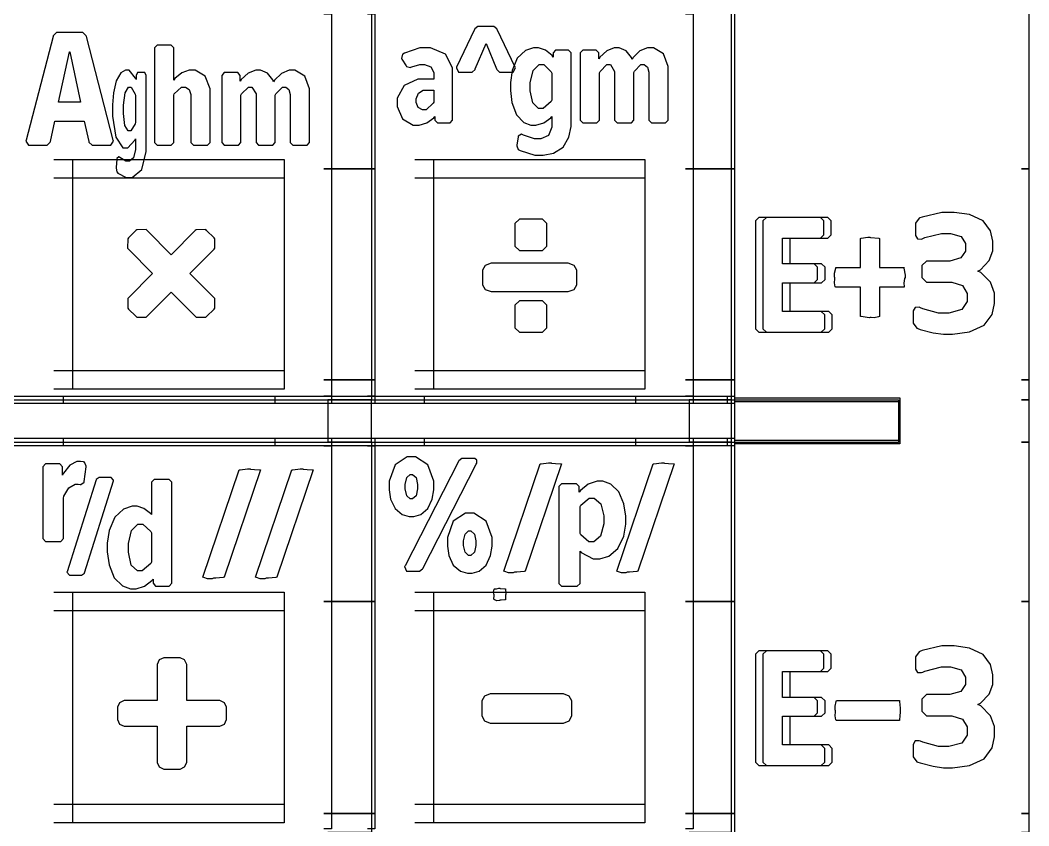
# Model space of a CAD drawing. Extents: x 1.97 to 9.39, y 0.66 to 7.28.
# Drawn here: x 7.222 to 9.097, y 3.944 to 5.441 of the extents above; entities that cross this region are included whole.
import ezdxf

# ---------------------------------------------------------------- set-up
doc = ezdxf.new("R2010")
doc.units = 0
doc.layers.get('0').update_dxf_attribs({"linetype": 'CONTINUOUS'})

msp = doc.modelspace()

# ---------------------------------------------------------------- linework, layer by layer
at = {"color": 254}
for points in [[(7.79372, 5.45975), (7.875, 5.45975), (7.875, 5.16461), (7.79372, 5.16461)], [(8.46599, 5.45975), (8.54372, 5.45975), (8.54372, 5.16461), (8.46599, 5.16461)], [(7.79372, 5.16461), (7.875, 5.16461), (7.875, 4.77225), (7.79372, 4.77225)], [(8.46599, 5.16461), (8.54372, 5.16461), (8.54372, 4.77225), (8.46599, 4.77225)], [(7.79372, 4.77225), (7.875, 4.77225), (7.875, 4.7354), (7.79372, 4.7354)], [(8.46599, 4.77225), (8.54372, 4.77225), (8.54372, 4.7354), (8.46599, 4.7354)], [(7.20415, 4.7354), (7.79372, 4.7354), (7.79372, 4.65625), (7.20415, 4.65625)], [(7.79372, 4.7354), (7.87429, 4.7354), (7.87429, 4.65696), (7.79372, 4.65696)], [(7.87429, 4.7354), (8.46599, 4.7354), (8.46599, 4.65625), (7.87429, 4.65625)], [(8.46599, 4.7354), (8.54372, 4.7354), (8.54372, 4.65696), (8.46599, 4.65696)], [(7.79372, 4.65696), (7.875, 4.65696), (7.875, 4.3604), (7.79372, 4.3604)], [(8.46599, 4.65696), (8.54372, 4.65696), (8.54372, 4.3604), (8.46599, 4.3604)], [(7.79372, 4.3604), (7.875, 4.3604), (7.875, 3.96669), (7.79372, 3.96669)], [(8.46599, 4.3604), (8.54372, 4.3604), (8.54372, 3.96669), (8.46599, 3.96669)], [(7.79372, 3.96669), (7.875, 3.96669), (7.875, 3.93126), (7.79372, 3.93126)], [(8.46599, 3.96669), (8.54372, 3.96669), (8.54372, 3.93126), (8.46599, 3.93126)]]:
    msp.add_lwpolyline(points, dxfattribs=at)
at = {"color": 0}
for points in [[(8.53614, 5.46669), (8.55003, 5.46669), (8.55003, 5.16461), (8.53614, 5.16461)], [(9.08333, 5.45975), (9.09722, 5.45975), (9.09722, 5.16461), (9.08333, 5.16461)], [(7.78678, 5.45281), (7.80067, 5.45281), (7.80067, 5.16461), (7.78678, 5.16461)], [(7.86735, 5.45281), (7.88124, 5.45281), (7.88124, 5.16461), (7.86735, 5.16461)], [(8.45904, 5.45281), (8.47293, 5.45281), (8.47293, 5.16461), (8.45904, 5.16461)], [(7.28472, 5.18197), (7.31944, 5.18197), (7.31944, 4.75489), (7.28472, 4.75489)], [(7.28472, 5.18197), (7.71251, 5.18197), (7.71251, 5.14725), (7.28472, 5.14725)], [(7.67779, 5.18197), (7.71251, 5.18197), (7.71251, 4.75489), (7.67779, 4.75489)], [(7.95557, 5.18197), (7.99029, 5.18197), (7.99029, 4.75489), (7.95557, 4.75489)], [(7.95557, 5.18197), (8.38336, 5.18197), (8.38336, 5.14725), (7.95557, 5.14725)], [(8.34864, 5.18197), (8.38336, 5.18197), (8.38336, 4.75489), (8.34864, 4.75489)], [(7.78678, 5.16461), (7.80067, 5.16461), (7.80067, 4.77225), (7.78678, 4.77225)], [(7.86735, 5.16461), (7.88124, 5.16461), (7.88124, 4.77225), (7.86735, 4.77225)], [(8.45904, 5.16461), (8.47293, 5.16461), (8.47293, 4.77225), (8.45904, 4.77225)], [(8.53614, 5.16461), (8.55003, 5.16461), (8.55003, 4.77225), (8.53614, 4.77225)], [(9.08333, 5.16461), (9.09722, 5.16461), (9.09722, 4.77225), (9.08333, 4.77225)], [(7.28472, 4.78961), (7.71251, 4.78961), (7.71251, 4.75489), (7.28472, 4.75489)], [(7.95557, 4.78961), (8.38336, 4.78961), (8.38336, 4.75489), (7.95557, 4.75489)], [(7.78678, 4.77225), (7.80067, 4.77225), (7.80067, 4.74235), (7.78678, 4.74235)], [(7.86735, 4.77225), (7.88124, 4.77225), (7.88124, 4.74235), (7.86735, 4.74235)], [(8.45904, 4.77225), (8.47293, 4.77225), (8.47293, 4.74235), (8.45904, 4.74235)], [(8.53614, 4.77225), (8.55003, 4.77225), (8.55003, 4.72846), (8.53614, 4.72846)], [(9.08333, 4.77225), (9.09722, 4.77225), (9.09722, 4.7354), (9.08333, 4.7354)], [(7.19721, 4.74235), (7.30208, 4.74235), (7.30208, 4.72846), (7.19721, 4.72846)], [(7.30208, 4.74235), (7.69515, 4.74235), (7.69515, 4.72846), (7.30208, 4.72846)], [(7.69515, 4.74235), (7.80067, 4.74235), (7.80067, 4.72846), (7.69515, 4.72846)], [(7.78678, 4.74235), (7.88124, 4.74235), (7.88124, 4.72846), (7.78678, 4.72846)], [(7.86735, 4.74235), (7.97293, 4.74235), (7.97293, 4.72846), (7.86735, 4.72846)], [(7.97293, 4.74235), (8.366, 4.74235), (8.366, 4.72846), (7.97293, 4.72846)], [(8.366, 4.74235), (8.47293, 4.74235), (8.47293, 4.72846), (8.366, 4.72846)], [(8.45904, 4.74235), (8.53614, 4.74235), (8.53614, 4.72846), (8.45904, 4.72846)], [(8.53614, 4.74235), (8.55003, 4.74235), (8.55003, 4.65001), (8.53614, 4.65001)], [(8.55003, 4.73888), (8.85764, 4.73888), (8.85764, 4.73193), (8.55003, 4.73193)], [(8.85069, 4.73888), (8.85764, 4.73888), (8.85764, 4.65349), (8.85069, 4.65349)], [(9.08333, 4.7354), (9.09722, 4.7354), (9.09722, 4.65696), (9.08333, 4.65696)], [(7.19721, 4.6639), (7.30208, 4.6639), (7.30208, 4.65001), (7.19721, 4.65001)], [(7.30208, 4.6639), (7.69515, 4.6639), (7.69515, 4.65001), (7.30208, 4.65001)], [(7.69515, 4.6639), (7.80067, 4.6639), (7.80067, 4.65001), (7.69515, 4.65001)], [(7.78678, 4.6639), (7.88124, 4.6639), (7.88124, 4.65001), (7.78678, 4.65001)], [(7.86735, 4.6639), (7.97293, 4.6639), (7.97293, 4.65001), (7.86735, 4.65001)], [(7.97293, 4.6639), (8.366, 4.6639), (8.366, 4.65001), (7.97293, 4.65001)], [(8.366, 4.6639), (8.47293, 4.6639), (8.47293, 4.65001), (8.366, 4.65001)], [(8.45904, 4.6639), (8.53614, 4.6639), (8.53614, 4.65001), (8.45904, 4.65001)], [(8.53614, 4.6639), (8.55003, 4.6639), (8.55003, 4.3604), (8.53614, 4.3604)], [(8.55003, 4.66043), (8.85764, 4.66043), (8.85764, 4.65349), (8.55003, 4.65349)], [(9.08333, 4.65696), (9.09722, 4.65696), (9.09722, 4.3604), (9.08333, 4.3604)], [(7.78678, 4.65001), (7.80067, 4.65001), (7.80067, 4.3604), (7.78678, 4.3604)], [(7.86735, 4.65001), (7.88124, 4.65001), (7.88124, 4.3604), (7.86735, 4.3604)], [(8.45904, 4.65001), (8.47293, 4.65001), (8.47293, 4.3604), (8.45904, 4.3604)], [(7.28472, 4.37776), (7.31944, 4.37776), (7.31944, 3.94933), (7.28472, 3.94933)], [(7.28472, 4.37776), (7.71251, 4.37776), (7.71251, 4.34304), (7.28472, 4.34304)], [(7.67779, 4.37776), (7.71251, 4.37776), (7.71251, 3.94933), (7.67779, 3.94933)], [(7.95557, 4.37776), (7.99029, 4.37776), (7.99029, 3.94933), (7.95557, 3.94933)], [(7.95557, 4.37776), (8.38336, 4.37776), (8.38336, 4.34304), (7.95557, 4.34304)], [(8.34864, 4.37776), (8.38336, 4.37776), (8.38336, 3.94933), (8.34864, 3.94933)], [(7.78678, 4.3604), (7.80067, 4.3604), (7.80067, 3.96669), (7.78678, 3.96669)], [(7.86735, 4.3604), (7.88124, 4.3604), (7.88124, 3.96669), (7.86735, 3.96669)], [(8.45904, 4.3604), (8.47293, 4.3604), (8.47293, 3.96669), (8.45904, 3.96669)], [(8.53614, 4.3604), (8.55003, 4.3604), (8.55003, 3.96669), (8.53614, 3.96669)], [(9.08333, 4.3604), (9.09722, 4.3604), (9.09722, 3.96669), (9.08333, 3.96669)], [(7.28472, 3.98406), (7.71251, 3.98406), (7.71251, 3.94933), (7.28472, 3.94933)], [(7.95557, 3.98406), (8.38336, 3.98406), (8.38336, 3.94933), (7.95557, 3.94933)], [(7.78678, 3.96669), (7.80067, 3.96669), (7.80067, 3.93821), (7.78678, 3.93821)], [(7.86735, 3.96669), (7.88124, 3.96669), (7.88124, 3.93821), (7.86735, 3.93821)], [(8.45904, 3.96669), (8.47293, 3.96669), (8.47293, 3.93821), (8.45904, 3.93821)], [(8.53614, 3.96669), (8.55003, 3.96669), (8.55003, 3.92432), (8.53614, 3.92432)], [(9.08333, 3.96669), (9.09722, 3.96669), (9.09722, 3.93126), (9.08333, 3.93126)]]:
    msp.add_lwpolyline(points, dxfattribs=at)
at = {"color": 7}
for points in [[(8.03814, 5.34446), (8.06039, 5.34446), (8.06222, 5.34446), (8.06754, 5.34933), (8.06793, 5.35026), (8.088, 5.39725), (8.10758, 5.35026), (8.10796, 5.34933), (8.11333, 5.34446), (8.11513, 5.34446), (8.13758, 5.34446), (8.13872, 5.34446), (8.14296, 5.35232), (8.14231, 5.35362), (8.10878, 5.42361), (8.10835, 5.42453), (8.10281, 5.42887), (8.10097, 5.42887), (8.07454, 5.42887), (8.0726, 5.42887), (8.06717, 5.42453), (8.06674, 5.42361), (8.03342, 5.35362), (8.03282, 5.35232), (8.03678, 5.34446), (8.03814, 5.34446)], [(7.42389, 5.14833), (7.4299, 5.14833), (7.44797, 5.16342), (7.45617, 5.19694), (7.45617, 5.20806), (7.45617, 5.33658), (7.45617, 5.33826), (7.45356, 5.34332), (7.45275, 5.34332), (7.44103, 5.34332), (7.44015, 5.34332), (7.43767, 5.33826), (7.43767, 5.33658), (7.43767, 5.33057), (7.43653, 5.33328), (7.42432, 5.34782), (7.42025, 5.34782), (7.41743, 5.34782), (7.40907, 5.34283), (7.40067, 5.32844), (7.39535, 5.30578), (7.3935, 5.28331), (7.3935, 5.27582), (7.3935, 5.26269), (7.39985, 5.22325), (7.41287, 5.20383), (7.41726, 5.20383), (7.42204, 5.20383), (7.43528, 5.21772), (7.43642, 5.22032), (7.43642, 5.20583), (7.43642, 5.20057), (7.43289, 5.18479), (7.42507, 5.17882), (7.42253, 5.17882), (7.41829, 5.17882), (7.40712, 5.18565), (7.40565, 5.18685), (7.4056, 5.1869), (7.40142, 5.18354), (7.40136, 5.18235), (7.40013, 5.16683), (7.40007, 5.16585), (7.40169, 5.15881), (7.40213, 5.15831), (7.4036, 5.15679), (7.41878, 5.14833), (7.42389, 5.14833)], [(7.42464, 5.23535), (7.42264, 5.23535), (7.41667, 5.24539), (7.41401, 5.26768), (7.41401, 5.27507), (7.41401, 5.28276), (7.41689, 5.30578), (7.42307, 5.31657), (7.42513, 5.31657), (7.42796, 5.31657), (7.43571, 5.30328), (7.43642, 5.30083), (7.43642, 5.25082), (7.43571, 5.24821), (7.4274, 5.23535), (7.42464, 5.23535)], [(8.10351, 4.36388), (8.1026, 4.36475), (8.10286, 4.37175), (8.10286, 4.37408), (8.10265, 4.37408), (8.10189, 4.37788), (8.1034, 4.3834), (8.10351, 4.38428), (8.10351, 4.38411), (8.10742, 4.38411), (8.11214, 4.38514), (8.11372, 4.38514), (8.11404, 4.38456), (8.12321, 4.38444), (8.12414, 4.38428), (8.12403, 4.38286), (8.12478, 4.37631), (8.12478, 4.37408), (8.12451, 4.3724), (8.12424, 4.36475), (8.12414, 4.36388), (8.12299, 4.36376), (8.11615, 4.36301), (8.11393, 4.36301), (8.11279, 4.36219), (8.10792, 4.36165), (8.10439, 4.36376), (8.10351, 4.36388)]]:
    msp.add_lwpolyline(points, close=True, dxfattribs=at)
at = {"color": 142}
for points in [[(7.23936, 5.20833), (7.26986, 5.20833), (7.27192, 5.20833), (7.27794, 5.21431), (7.27821, 5.21556), (7.28635, 5.25304), (7.34115, 5.25304), (7.3495, 5.21556), (7.34967, 5.21431), (7.35558, 5.20833), (7.35758, 5.20833), (7.38867, 5.20833), (7.39019, 5.20833), (7.39518, 5.21619), (7.39486, 5.21761), (7.34494, 5.41054), (7.34467, 5.41174), (7.33854, 5.41775), (7.33653, 5.41775), (7.29144, 5.41775), (7.28933, 5.41775), (7.28336, 5.41174), (7.2831, 5.41054), (7.23312, 5.21761), (7.23269, 5.21619), (7.23768, 5.20833), (7.23936, 5.20833)], [(7.29335, 5.28874), (7.31358, 5.38232), (7.31413, 5.38232), (7.33436, 5.28874), (7.29335, 5.28874)], [(7.97537, 5.38949), (7.9649, 5.38949), (7.93664, 5.37983), (7.93354, 5.37799), (7.93261, 5.3775), (7.9311, 5.36947), (7.93175, 5.36849), (7.93983, 5.35574), (7.94037, 5.35487), (7.94749, 5.35308), (7.9484, 5.35351), (7.95014, 5.35433), (7.96485, 5.35872), (7.96978, 5.35872), (7.97374, 5.35872), (7.98563, 5.35433), (7.99094, 5.34343), (7.99094, 5.33974), (7.99094, 5.33128), (7.96978, 5.33128), (7.96121, 5.33128), (7.93565, 5.31944), (7.92275, 5.29606), (7.92275, 5.28825), (7.92275, 5.28049), (7.93278, 5.25722), (7.95258, 5.2455), (7.95921, 5.2455), (7.96382, 5.2455), (7.97771, 5.24983), (7.99083, 5.25939), (7.99294, 5.26199), (7.99294, 5.257), (7.99294, 5.25526), (7.9975, 5.25), (7.99903, 5.25), (8.01969, 5.25), (8.02121, 5.25), (8.02576, 5.25526), (8.02576, 5.257), (8.02576, 5.34375), (8.02576, 5.35232), (8.01297, 5.37799), (7.98475, 5.38949), (7.97537, 5.38949)], [(7.99094, 5.28874), (7.9899, 5.28657), (7.97661, 5.27425), (7.97222, 5.27425), (7.96962, 5.27425), (7.96197, 5.27875), (7.95828, 5.28814), (7.95828, 5.29124), (7.95828, 5.29482), (7.96246, 5.3055), (7.97146, 5.31049), (7.9745, 5.31049), (7.99094, 5.31049), (7.99094, 5.28874)], [(7.3405, 4.61968), (7.33979, 4.6199), (7.33376, 4.62104), (7.33182, 4.62104), (7.32731, 4.62104), (7.31396, 4.61421), (7.3024, 4.59924), (7.30089, 4.59517), (7.30089, 4.609), (7.30089, 4.61083), (7.29585, 4.61621), (7.29417, 4.61621), (7.27089, 4.61621), (7.26921, 4.61621), (7.26417, 4.61083), (7.26417, 4.609), (7.26417, 4.47971), (7.26417, 4.47786), (7.26921, 4.47222), (7.27089, 4.47222), (7.29557, 4.47222), (7.29725, 4.47222), (7.30231, 4.47786), (7.30231, 4.47971), (7.30231, 4.55246), (7.30333, 4.55647), (7.31233, 4.57156), (7.32406, 4.57861), (7.32801, 4.57861), (7.32949, 4.57861), (7.3335, 4.57818), (7.33399, 4.57807), (7.3349, 4.5779), (7.34076, 4.58251), (7.34099, 4.58371), (7.34457, 4.61089), (7.34472, 4.61199), (7.34136, 4.61942), (7.3405, 4.61968)], [(7.94933, 4.51839), (7.95367, 4.51839), (7.96674, 4.52229), (7.97982, 4.53331), (7.98813, 4.55078), (7.991, 4.56814), (7.991, 4.57389), (7.991, 4.5841), (7.97982, 4.61458), (7.95692, 4.62935), (7.94933, 4.62935), (7.94168, 4.62935), (7.91883, 4.61458), (7.90771, 4.5841), (7.90771, 4.57389), (7.90771, 4.56814), (7.91054, 4.55078), (7.91883, 4.53331), (7.93192, 4.52229), (7.94493, 4.51839), (7.94933, 4.51839)], [(7.97049, 4.4221), (8.06993, 4.61589), (8.07069, 4.6174), (8.07101, 4.62337), (8.06717, 4.62636), (8.06592, 4.62636), (8.04476, 4.62636), (8.04281, 4.62636), (8.03754, 4.62196), (8.03711, 4.62099), (7.93744, 4.42719), (7.93668, 4.42572), (7.94026, 4.41667), (7.94146, 4.41667), (7.96263, 4.41667), (7.96457, 4.41667), (7.96994, 4.42111), (7.97049, 4.4221)], [(7.94933, 4.55138), (7.94715, 4.55138), (7.94081, 4.55724), (7.93787, 4.56976), (7.93787, 4.57389), (7.93787, 4.57813), (7.94081, 4.59082), (7.94715, 4.59668), (7.94933, 4.59668), (7.95144, 4.59668), (7.95785, 4.59082), (7.96083, 4.57813), (7.96083, 4.57389), (7.96083, 4.56976), (7.95785, 4.55724), (7.95144, 4.55138), (7.94933, 4.55138)], [(7.34158, 4.41417), (7.39535, 4.58496), (7.39561, 4.58594), (7.39106, 4.59115), (7.3896, 4.59115), (7.37061, 4.59115), (7.36871, 4.59115), (7.36339, 4.58735), (7.36317, 4.58653), (7.30919, 4.41575), (7.30886, 4.41482), (7.31342, 4.40956), (7.31494, 4.40956), (7.33415, 4.40956), (7.33599, 4.40956), (7.34125, 4.41342), (7.34158, 4.41417)], [(7.43212, 4.38411), (7.43728, 4.38411), (7.4529, 4.389), (7.46674, 4.39947), (7.46886, 4.40224), (7.46886, 4.39638), (7.46886, 4.39453), (7.47368, 4.38889), (7.47532, 4.38889), (7.4974, 4.38889), (7.49903, 4.38889), (7.5039, 4.39453), (7.5039, 4.39638), (7.5039, 4.58035), (7.5039, 4.58219), (7.49903, 4.58757), (7.4974, 4.58757), (7.47244, 4.58757), (7.47081, 4.58757), (7.46599, 4.58219), (7.46599, 4.58035), (7.46599, 4.52197), (7.46392, 4.52442), (7.45167, 4.53347), (7.43929, 4.53771), (7.43522, 4.53771), (7.42985, 4.53771), (7.41379, 4.53239), (7.39768, 4.51704), (7.38743, 4.49283), (7.3839, 4.46892), (7.3839, 4.46089), (7.3839, 4.4529), (7.38721, 4.42899), (7.39681, 4.40483), (7.412, 4.38949), (7.42708, 4.38411), (7.43212, 4.38411)], [(8.05778, 4.41336), (8.06213, 4.41336), (8.07519, 4.41726), (8.08826, 4.42833), (8.09657, 4.4459), (8.09944, 4.46338), (8.09944, 4.46918), (8.09944, 4.47939), (8.08826, 4.50987), (8.06537, 4.52468), (8.05778, 4.52468), (8.05013, 4.52468), (8.02724, 4.50987), (8.01617, 4.47939), (8.01617, 4.46918), (8.01617, 4.46338), (8.01899, 4.4459), (8.02724, 4.42833), (8.04031, 4.41726), (8.05339, 4.41336), (8.05778, 4.41336)], [(7.44362, 4.41769), (7.43978, 4.41769), (7.42839, 4.42839), (7.42324, 4.45215), (7.42324, 4.46007), (7.42324, 4.46826), (7.42876, 4.49283), (7.44065, 4.50435), (7.44461, 4.50435), (7.44993, 4.50435), (7.46468, 4.49061), (7.46599, 4.48807), (7.46599, 4.43371), (7.46468, 4.4311), (7.44889, 4.41769), (7.44362, 4.41769)], [(8.05778, 4.44635), (8.05561, 4.44635), (8.04926, 4.45226), (8.04633, 4.46496), (8.04633, 4.46918), (8.04633, 4.47336), (8.04926, 4.48583), (8.05561, 4.49164), (8.05778, 4.49164), (8.0599, 4.49164), (8.06629, 4.48583), (8.06928, 4.47336), (8.06928, 4.46918), (8.06928, 4.46496), (8.06629, 4.45226), (8.0599, 4.44635), (8.05778, 4.44635)]]:
    msp.add_lwpolyline(points, close=True, dxfattribs=at)
at = {"color": 13}
for points in [[(7.54069, 5.34782), (7.53608, 5.34782), (7.52229, 5.3431), (7.50944, 5.33251), (7.50738, 5.32958), (7.50738, 5.38786), (7.50738, 5.38954), (7.50265, 5.39458), (7.50108, 5.39458), (7.47792, 5.39458), (7.47635, 5.39458), (7.47162, 5.38954), (7.47162, 5.38786), (7.47162, 5.21533), (7.47162, 5.2136), (7.47635, 5.20833), (7.47792, 5.20833), (7.50108, 5.20833), (7.50265, 5.20833), (7.50738, 5.2136), (7.50738, 5.21533), (7.50738, 5.30181), (7.50846, 5.30419), (7.52214, 5.31635), (7.52675, 5.31635), (7.52908, 5.31635), (7.53618, 5.31222), (7.53933, 5.30279), (7.53933, 5.29958), (7.53933, 5.21533), (7.53933, 5.2136), (7.54389, 5.20833), (7.54542, 5.20833), (7.56879, 5.20833), (7.57032, 5.20833), (7.57487, 5.2136), (7.57487, 5.21533), (7.57487, 5.30561), (7.57487, 5.31337), (7.56592, 5.33664), (7.54699, 5.34782), (7.54069, 5.34782)], [(8.18799, 5.19), (8.19428, 5.19), (8.21317, 5.19379), (8.23133, 5.20508), (8.24229, 5.22374), (8.24604, 5.24328), (8.24604, 5.24972), (8.24604, 5.37825), (8.24604, 5.37993), (8.24149, 5.38499), (8.23996, 5.38499), (8.21881, 5.38499), (8.21729, 5.38499), (8.21272, 5.37993), (8.21272, 5.37825), (8.21272, 5.37224), (8.21072, 5.37494), (8.19851, 5.38493), (8.18571, 5.38949), (8.18147, 5.38949), (8.17643, 5.38949), (8.1614, 5.3845), (8.14621, 5.37011), (8.13661, 5.34744), (8.13331, 5.32497), (8.13331, 5.31749), (8.13331, 5.31006), (8.13624, 5.2876), (8.14481, 5.26492), (8.15826, 5.25054), (8.1716, 5.2455), (8.17606, 5.2455), (8.18093, 5.2455), (8.19564, 5.24983), (8.2085, 5.25939), (8.2105, 5.26199), (8.2105, 5.2475), (8.2105, 5.24224), (8.20421, 5.22646), (8.19021, 5.22049), (8.18554, 5.22049), (8.17796, 5.22049), (8.15776, 5.22732), (8.15517, 5.22851), (8.15414, 5.22906), (8.14768, 5.22521), (8.14751, 5.22401), (8.14524, 5.2085), (8.14512, 5.20751), (8.14806, 5.20047), (8.14887, 5.19997), (8.15147, 5.19846), (8.17882, 5.19), (8.18799, 5.19)], [(8.39333, 5.38949), (8.38851, 5.38949), (8.37414, 5.38374), (8.36133, 5.37131), (8.3596, 5.368), (8.3584, 5.37142), (8.34868, 5.38385), (8.33556, 5.38949), (8.33122, 5.38949), (8.3265, 5.38949), (8.31233, 5.384), (8.29949, 5.37235), (8.29769, 5.36925), (8.29769, 5.37825), (8.29769, 5.37993), (8.29297, 5.38499), (8.29139, 5.38499), (8.26958, 5.38499), (8.26801, 5.38499), (8.26329, 5.37993), (8.26329, 5.37825), (8.26329, 5.257), (8.26329, 5.25526), (8.26801, 5.25), (8.26958, 5.25), (8.29275, 5.25), (8.29432, 5.25), (8.29904, 5.25526), (8.29904, 5.257), (8.29904, 5.34326), (8.30007, 5.34571), (8.31278, 5.35824), (8.31706, 5.35824), (8.31956, 5.35824), (8.32715, 5.34554), (8.32715, 5.34125), (8.32715, 5.257), (8.32715, 5.25526), (8.33188, 5.25), (8.3335, 5.25), (8.35667, 5.25), (8.35824, 5.25), (8.36296, 5.25526), (8.36296, 5.257), (8.36296, 5.34347), (8.36393, 5.34586), (8.37614, 5.35824), (8.38026, 5.35824), (8.38222, 5.35824), (8.38813, 5.35379), (8.39085, 5.3444), (8.39085, 5.34125), (8.39085, 5.257), (8.39085, 5.25526), (8.39556, 5.25), (8.39714, 5.25), (8.42031, 5.25), (8.42188, 5.25), (8.42665, 5.25526), (8.42665, 5.257), (8.42665, 5.34728), (8.42665, 5.35504), (8.41781, 5.37831), (8.39942, 5.38949), (8.39333, 5.38949)], [(7.72667, 5.34782), (7.72185, 5.34782), (7.70747, 5.34207), (7.69467, 5.32964), (7.69293, 5.32633), (7.69174, 5.32975), (7.68201, 5.34218), (7.66889, 5.34782), (7.66456, 5.34782), (7.65983, 5.34782), (7.64567, 5.34233), (7.63282, 5.33068), (7.63103, 5.32758), (7.63103, 5.33658), (7.63103, 5.33826), (7.62631, 5.34332), (7.62472, 5.34332), (7.60292, 5.34332), (7.60135, 5.34332), (7.59662, 5.33826), (7.59662, 5.33658), (7.59662, 5.21533), (7.59662, 5.2136), (7.60135, 5.20833), (7.60292, 5.20833), (7.62608, 5.20833), (7.62765, 5.20833), (7.63238, 5.2136), (7.63238, 5.21533), (7.63238, 5.3016), (7.6334, 5.30404), (7.64611, 5.31657), (7.65039, 5.31657), (7.65289, 5.31657), (7.66049, 5.30387), (7.66049, 5.29958), (7.66049, 5.21533), (7.66049, 5.2136), (7.66521, 5.20833), (7.66683, 5.20833), (7.69, 5.20833), (7.69157, 5.20833), (7.69629, 5.2136), (7.69629, 5.21533), (7.69629, 5.30181), (7.69726, 5.30419), (7.70947, 5.31657), (7.7136, 5.31657), (7.71556, 5.31657), (7.72146, 5.31212), (7.72418, 5.30274), (7.72418, 5.29958), (7.72418, 5.21533), (7.72418, 5.2136), (7.72889, 5.20833), (7.73047, 5.20833), (7.75364, 5.20833), (7.75521, 5.20833), (7.75999, 5.2136), (7.75999, 5.21533), (7.75999, 5.30561), (7.75999, 5.31337), (7.75114, 5.33664), (7.73275, 5.34782), (7.72667, 5.34782)], [(8.18935, 5.27701), (8.18576, 5.27701), (8.17507, 5.28706), (8.17025, 5.30935), (8.17025, 5.31674), (8.17025, 5.32443), (8.1754, 5.34744), (8.18653, 5.35824), (8.19026, 5.35824), (8.19532, 5.35824), (8.20931, 5.34494), (8.2105, 5.3425), (8.2105, 5.29249), (8.20931, 5.28988), (8.19433, 5.27701), (8.18935, 5.27701)], [(8.18881, 4.61632), (8.19043, 4.61621), (8.20432, 4.61806), (8.20899, 4.61806), (8.2099, 4.61751), (8.2175, 4.61675), (8.22661, 4.61664), (8.22831, 4.61632), (8.1606, 4.41667), (8.15886, 4.41639), (8.14535, 4.41493), (8.14085, 4.41493), (8.13851, 4.41396), (8.13004, 4.4139), (8.12294, 4.41639), (8.12131, 4.41667), (8.18881, 4.61632)], [(8.39854, 4.61632), (8.40018, 4.61621), (8.41407, 4.61806), (8.41872, 4.61806), (8.41965, 4.61751), (8.42725, 4.61675), (8.43636, 4.61664), (8.43804, 4.61632), (8.37033, 4.41667), (8.3686, 4.41639), (8.35508, 4.41493), (8.35058, 4.41493), (8.34825, 4.41396), (8.33979, 4.4139), (8.33268, 4.41639), (8.33106, 4.41667), (8.39854, 4.61632)], [(7.62907, 4.60519), (7.63069, 4.60508), (7.64458, 4.60693), (7.64925, 4.60693), (7.65018, 4.60639), (7.65776, 4.60563), (7.66689, 4.60553), (7.66857, 4.60519), (7.60086, 4.40554), (7.59913, 4.40528), (7.58561, 4.40381), (7.58111, 4.40381), (7.57878, 4.40283), (7.57032, 4.40278), (7.56321, 4.40528), (7.56158, 4.40554), (7.62907, 4.60519)], [(7.727, 4.60519), (7.72862, 4.60508), (7.74251, 4.60693), (7.74718, 4.60693), (7.7481, 4.60639), (7.75569, 4.60563), (7.76481, 4.60553), (7.7665, 4.60519), (7.69879, 4.40554), (7.69706, 4.40528), (7.68354, 4.40381), (7.67904, 4.40381), (7.67671, 4.40283), (7.66824, 4.40278), (7.66114, 4.40528), (7.6595, 4.40554), (7.727, 4.60519)], [(8.30035, 4.58393), (8.29482, 4.58393), (8.27821, 4.57872), (8.26346, 4.56694), (8.26133, 4.56369), (8.26133, 4.57269), (8.26133, 4.57438), (8.25608, 4.57943), (8.25435, 4.57943), (8.23008, 4.57943), (8.22831, 4.57943), (8.2231, 4.57438), (8.2231, 4.57269), (8.2231, 4.39567), (8.2231, 4.39399), (8.22831, 4.38894), (8.23008, 4.38894), (8.25586, 4.38894), (8.2576, 4.38894), (8.26286, 4.39399), (8.26286, 4.39567), (8.26286, 4.45394), (8.26492, 4.45176), (8.28694, 4.43994), (8.29432, 4.43994), (8.29986, 4.43994), (8.31646, 4.44499), (8.33333, 4.45936), (8.34403, 4.48204), (8.34782, 4.5045), (8.34782, 4.51193), (8.34782, 4.51942), (8.34446, 4.54189), (8.3349, 4.56456), (8.31999, 4.57894), (8.30524, 4.58393), (8.30035, 4.58393)], [(8.28456, 4.47119), (8.27914, 4.47119), (8.26411, 4.48438), (8.26286, 4.48671), (8.26286, 4.53743), (8.26417, 4.53988), (8.28, 4.55246), (8.28532, 4.55246), (8.28928, 4.55246), (8.30122, 4.54215), (8.30686, 4.52007), (8.30686, 4.51269), (8.30686, 4.50504), (8.30106, 4.48204), (8.28868, 4.47119), (8.28456, 4.47119)]]:
    msp.add_lwpolyline(points, close=True, dxfattribs=at)
at = {"color": 14}
for points in [[(8.90989, 4.95394), (8.94706, 4.95394), (8.95378, 4.95394), (8.97396, 4.94769), (8.98236, 4.93317), (8.98236, 4.92828), (8.98236, 4.92269), (8.98236, 4.91781), (8.97254, 4.903), (8.94846, 4.89643), (8.94049, 4.89643), (8.92919, 4.89643), (8.8999, 4.90457), (8.89551, 4.90642), (8.89344, 4.90733), (8.88569, 4.90696), (8.88206, 4.90044), (8.88206, 4.89828), (8.88206, 4.88081), (8.88206, 4.87761), (8.88926, 4.86843), (8.89079, 4.86783), (8.8954, 4.8661), (8.91932, 4.85997), (8.93847, 4.85736), (8.94488, 4.85736), (8.95535, 4.85736), (8.98687, 4.86165), (9.01417, 4.87408), (9.02886, 4.89415), (9.03331, 4.91465), (9.03331, 4.92144), (9.03331, 4.92703), (9.03331, 4.93375), (9.02615, 4.95389), (9.00808, 4.97206), (9.00265, 4.97456), (9.00749, 4.977), (9.02365, 4.99419), (9.03017, 5.0121), (9.03017, 5.01801), (9.03017, 5.0236), (9.03017, 5.03), (9.02593, 5.0491), (9.0121, 5.06793), (8.98693, 5.07964), (8.95817, 5.08361), (8.94863, 5.08361), (8.93517, 5.08361), (8.89876, 5.07493), (8.89486, 5.07329), (8.89333, 5.07275), (8.88644, 5.06347), (8.88644, 5.06033), (8.88644, 5.04281), (8.88644, 5.04069), (8.89008, 5.03424), (8.89779, 5.03396), (8.89985, 5.03489), (8.90392, 5.03674), (8.93463, 5.04454), (8.94488, 5.04454), (8.9515, 5.04454), (8.97151, 5.03901), (8.97922, 5.02582), (8.97922, 5.02143), (8.97922, 5.01579), (8.97922, 5.01167), (8.97071, 4.99918), (8.95014, 4.99328), (8.94331, 4.99328), (8.90989, 4.99328), (8.90707, 4.99328), (8.8986, 4.98486), (8.8986, 4.98204), (8.8986, 4.96517), (8.8986, 4.9624), (8.90707, 4.95394), (8.90989, 4.95394)], [(8.59754, 4.86111), (8.70936, 4.86111), (8.71143, 4.86111), (8.71767, 4.86757), (8.71767, 4.86968), (8.71767, 4.89106), (8.71767, 4.89324), (8.71143, 4.89963), (8.70936, 4.89963), (8.63943, 4.89963), (8.63943, 4.95281), (8.69596, 4.95281), (8.69808, 4.95281), (8.70449, 4.95921), (8.70449, 4.96132), (8.70449, 4.97965), (8.70449, 4.98172), (8.69808, 4.9879), (8.69596, 4.9879), (8.63943, 4.9879), (8.63943, 5.03586), (8.70785, 5.03586), (8.7099, 5.03586), (8.7161, 5.0421), (8.7161, 5.04417), (8.7161, 5.06581), (8.7161, 5.06799), (8.7099, 5.07438), (8.70785, 5.07438), (8.59754, 5.07438), (8.59538, 5.07438), (8.58897, 5.06799), (8.58897, 5.06581), (8.58897, 4.86968), (8.58897, 4.86757), (8.59538, 4.86111), (8.59754, 4.86111)], [(8.59754, 4.86111), (8.70936, 4.86111), (8.71143, 4.86111), (8.71767, 4.86757), (8.71767, 4.86968), (8.71767, 4.89106), (8.71767, 4.89324), (8.71143, 4.89963), (8.70936, 4.89963), (8.63943, 4.89963), (8.63943, 4.95281), (8.69596, 4.95281), (8.69808, 4.95281), (8.70449, 4.95921), (8.70449, 4.96132), (8.70449, 4.97965), (8.70449, 4.98172), (8.69808, 4.9879), (8.69596, 4.9879), (8.63943, 4.9879), (8.63943, 5.03586), (8.70785, 5.03586), (8.7099, 5.03586), (8.7161, 5.0421), (8.7161, 5.04417), (8.7161, 5.06581), (8.7161, 5.06799), (8.7099, 5.07438), (8.70785, 5.07438), (8.59754, 5.07438), (8.59538, 5.07438), (8.58897, 5.06799), (8.58897, 5.06581), (8.58897, 4.86968), (8.58897, 4.86757), (8.59538, 4.86111), (8.59754, 4.86111)], [(8.61143, 4.86111), (8.72325, 4.86111), (8.72532, 4.86111), (8.73156, 4.86757), (8.73156, 4.86968), (8.73156, 4.89106), (8.73156, 4.89324), (8.72532, 4.89963), (8.72325, 4.89963), (8.65332, 4.89963), (8.65332, 4.95281), (8.70985, 4.95281), (8.71197, 4.95281), (8.71838, 4.95921), (8.71838, 4.96132), (8.71838, 4.97965), (8.71838, 4.98172), (8.71197, 4.9879), (8.70985, 4.9879), (8.65332, 4.9879), (8.65332, 5.03586), (8.72174, 5.03586), (8.72379, 5.03586), (8.72999, 5.0421), (8.72999, 5.04417), (8.72999, 5.06581), (8.72999, 5.06799), (8.72379, 5.07438), (8.72174, 5.07438), (8.61143, 5.07438), (8.60926, 5.07438), (8.60286, 5.06799), (8.60286, 5.06581), (8.60286, 4.86968), (8.60286, 4.86757), (8.60926, 4.86111), (8.61143, 4.86111)], [(8.78424, 4.9445), (8.73844, 4.9445), (8.73731, 4.94553), (8.73583, 4.95285), (8.73671, 4.96029), (8.73671, 4.96272), (8.736, 4.96343), (8.73606, 4.97086), (8.73813, 4.97987), (8.73844, 4.98139), (8.78424, 4.98139), (8.78424, 5.03543), (8.78569, 5.03575), (8.79775, 5.03738), (8.80181, 5.03738), (8.803, 5.03722), (8.81814, 5.03575), (8.81961, 5.03543), (8.81961, 4.98139), (8.8654, 4.98139), (8.86469, 4.97976), (8.86714, 4.96718), (8.86714, 4.96294), (8.866, 4.96056), (8.86496, 4.95231), (8.86567, 4.94601), (8.8654, 4.9445), (8.81961, 4.9445), (8.81961, 4.89025), (8.81749, 4.88932), (8.80985, 4.88803), (8.80399, 4.88851), (8.80203, 4.88851), (8.80018, 4.88803), (8.78569, 4.88997), (8.78424, 4.89025), (8.78424, 4.9445)], [(8.90989, 4.14839), (8.94706, 4.14839), (8.95378, 4.14839), (8.97396, 4.14214), (8.98236, 4.12761), (8.98236, 4.12272), (8.98236, 4.11714), (8.98236, 4.11225), (8.97254, 4.09744), (8.94846, 4.09087), (8.94049, 4.09087), (8.92919, 4.09087), (8.8999, 4.09901), (8.89551, 4.10086), (8.89344, 4.10178), (8.88569, 4.1014), (8.88206, 4.09489), (8.88206, 4.09272), (8.88206, 4.07525), (8.88206, 4.07206), (8.88926, 4.06288), (8.89079, 4.06228), (8.8954, 4.06054), (8.91932, 4.05442), (8.93847, 4.05181), (8.94488, 4.05181), (8.95535, 4.05181), (8.98687, 4.0561), (9.01417, 4.06853), (9.02886, 4.0886), (9.03331, 4.1091), (9.03331, 4.11589), (9.03331, 4.12147), (9.03331, 4.12819), (9.02615, 4.14833), (9.00808, 4.1665), (9.00265, 4.169), (9.00749, 4.17144), (9.02365, 4.18864), (9.03017, 4.20654), (9.03017, 4.21246), (9.03017, 4.21804), (9.03017, 4.22444), (9.02593, 4.24354), (9.0121, 4.26237), (8.98693, 4.27408), (8.95817, 4.27806), (8.94863, 4.27806), (8.93517, 4.27806), (8.89876, 4.26937), (8.89486, 4.26774), (8.89333, 4.26719), (8.88644, 4.25792), (8.88644, 4.25478), (8.88644, 4.23725), (8.88644, 4.23514), (8.89008, 4.22868), (8.89779, 4.2284), (8.89985, 4.22933), (8.90392, 4.23118), (8.93463, 4.23899), (8.94488, 4.23899), (8.9515, 4.23899), (8.97151, 4.23346), (8.97922, 4.22026), (8.97922, 4.21587), (8.97922, 4.21024), (8.97922, 4.20611), (8.97071, 4.19363), (8.95014, 4.18772), (8.94331, 4.18772), (8.90989, 4.18772), (8.90707, 4.18772), (8.8986, 4.17931), (8.8986, 4.17649), (8.8986, 4.15961), (8.8986, 4.15685), (8.90707, 4.14839), (8.90989, 4.14839)], [(8.59754, 4.05556), (8.70936, 4.05556), (8.71143, 4.05556), (8.71767, 4.06201), (8.71767, 4.06413), (8.71767, 4.0855), (8.71767, 4.08768), (8.71143, 4.09407), (8.70936, 4.09407), (8.63943, 4.09407), (8.63943, 4.14725), (8.69596, 4.14725), (8.69808, 4.14725), (8.70449, 4.15365), (8.70449, 4.15576), (8.70449, 4.1741), (8.70449, 4.17617), (8.69808, 4.18235), (8.69596, 4.18235), (8.63943, 4.18235), (8.63943, 4.23031), (8.70785, 4.23031), (8.7099, 4.23031), (8.7161, 4.23654), (8.7161, 4.23861), (8.7161, 4.26025), (8.7161, 4.26243), (8.7099, 4.26882), (8.70785, 4.26882), (8.59754, 4.26882), (8.59538, 4.26882), (8.58897, 4.26243), (8.58897, 4.26025), (8.58897, 4.06413), (8.58897, 4.06201), (8.59538, 4.05556), (8.59754, 4.05556)], [(8.59754, 4.05556), (8.70936, 4.05556), (8.71143, 4.05556), (8.71767, 4.06201), (8.71767, 4.06413), (8.71767, 4.0855), (8.71767, 4.08768), (8.71143, 4.09407), (8.70936, 4.09407), (8.63943, 4.09407), (8.63943, 4.14725), (8.69596, 4.14725), (8.69808, 4.14725), (8.70449, 4.15365), (8.70449, 4.15576), (8.70449, 4.1741), (8.70449, 4.17617), (8.69808, 4.18235), (8.69596, 4.18235), (8.63943, 4.18235), (8.63943, 4.23031), (8.70785, 4.23031), (8.7099, 4.23031), (8.7161, 4.23654), (8.7161, 4.23861), (8.7161, 4.26025), (8.7161, 4.26243), (8.7099, 4.26882), (8.70785, 4.26882), (8.59754, 4.26882), (8.59538, 4.26882), (8.58897, 4.26243), (8.58897, 4.26025), (8.58897, 4.06413), (8.58897, 4.06201), (8.59538, 4.05556), (8.59754, 4.05556)], [(8.61143, 4.05556), (8.72325, 4.05556), (8.72532, 4.05556), (8.73156, 4.06201), (8.73156, 4.06413), (8.73156, 4.0855), (8.73156, 4.08768), (8.72532, 4.09407), (8.72325, 4.09407), (8.65332, 4.09407), (8.65332, 4.14725), (8.70985, 4.14725), (8.71197, 4.14725), (8.71838, 4.15365), (8.71838, 4.15576), (8.71838, 4.1741), (8.71838, 4.17617), (8.71197, 4.18235), (8.70985, 4.18235), (8.65332, 4.18235), (8.65332, 4.23031), (8.72174, 4.23031), (8.72379, 4.23031), (8.72999, 4.23654), (8.72999, 4.23861), (8.72999, 4.26025), (8.72999, 4.26243), (8.72379, 4.26882), (8.72174, 4.26882), (8.61143, 4.26882), (8.60926, 4.26882), (8.60286, 4.26243), (8.60286, 4.26025), (8.60286, 4.06413), (8.60286, 4.06201), (8.60926, 4.05556), (8.61143, 4.05556)], [(8.8565, 4.17654), (8.8565, 4.17492), (8.85824, 4.16233), (8.85824, 4.1581), (8.85781, 4.15565), (8.85715, 4.14746), (8.85678, 4.14117), (8.8565, 4.13965), (8.73953, 4.13965), (8.73833, 4.14068), (8.73699, 4.148), (8.73801, 4.15543), (8.73801, 4.15788), (8.73719, 4.15858), (8.73714, 4.16601), (8.73926, 4.17503), (8.73953, 4.17654), (8.8565, 4.17654)]]:
    msp.add_lwpolyline(points, close=True, dxfattribs=at)
at = {"color": 0}
for points in [[(8.15289, 5.01269), (8.19054, 5.01269), (8.19319, 5.01269), (8.20122, 5.021), (8.20122, 5.02376), (8.20122, 5.06065), (8.20122, 5.06332), (8.19319, 5.07129), (8.19054, 5.07129), (8.15289, 5.07129), (8.15013, 5.07129), (8.14182, 5.06332), (8.14182, 5.06065), (8.14182, 5.02376), (8.14182, 5.021), (8.15013, 5.01269), (8.15289, 5.01269)], [(7.46793, 4.97), (7.42356, 4.92518), (7.42182, 4.9235), (7.42182, 4.90571), (7.42356, 4.90397), (7.43685, 4.89063), (7.43853, 4.88894), (7.45638, 4.88889), (7.45811, 4.89063), (7.5025, 4.93544), (7.54731, 4.89063), (7.54899, 4.88894), (7.56679, 4.88872), (7.56853, 4.8904), (7.58231, 4.90397), (7.58399, 4.90571), (7.58399, 4.9235), (7.58231, 4.92518), (7.53749, 4.97), (7.58231, 5.01519), (7.58399, 5.01699), (7.58399, 5.03478), (7.58231, 5.03646), (7.56853, 5.05003), (7.56679, 5.05176), (7.54899, 5.05154), (7.54731, 5.04981), (7.5025, 5.00499), (7.45811, 5.04981), (7.45638, 5.0516), (7.43853, 5.05154), (7.43685, 5.04981), (7.42356, 5.03646), (7.42182, 5.03478), (7.42165, 5.01693), (7.42333, 5.01519), (7.46793, 4.97)], [(8.10146, 4.93658), (8.23693, 4.93658), (8.24061, 4.93658), (8.25179, 4.94065), (8.25706, 4.94922), (8.25706, 4.95204), (8.25706, 4.97358), (8.25706, 4.97646), (8.25179, 4.98508), (8.24061, 4.9891), (8.23693, 4.9891), (8.10146, 4.9891), (8.09771, 4.9891), (8.08653, 4.98508), (8.08132, 4.97646), (8.08132, 4.97358), (8.08132, 4.95204), (8.08132, 4.94922), (8.08653, 4.94065), (8.09771, 4.93658), (8.10146, 4.93658)], [(8.15289, 4.86111), (8.19054, 4.86111), (8.19319, 4.86111), (8.20122, 4.86908), (8.20122, 4.87175), (8.20122, 4.90864), (8.20122, 4.91129), (8.19319, 4.91928), (8.19054, 4.91928), (8.15289, 4.91928), (8.15013, 4.91928), (8.14182, 4.91129), (8.14182, 4.90864), (8.14182, 4.87175), (8.14182, 4.86908), (8.15013, 4.86111), (8.15289, 4.86111)], [(7.47667, 4.1289), (7.47667, 4.06429), (7.47667, 4.06153), (7.48058, 4.05322), (7.48887, 4.04932), (7.49164, 4.04932), (7.51665, 4.04932), (7.51942, 4.04932), (7.52772, 4.05322), (7.53168, 4.06153), (7.53168, 4.06429), (7.53168, 4.1289), (7.59044, 4.1289), (7.59321, 4.1289), (7.60151, 4.13282), (7.60542, 4.14111), (7.60542, 4.14388), (7.60542, 4.1614), (7.60542, 4.16417), (7.60151, 4.17247), (7.59321, 4.17638), (7.59044, 4.17638), (7.53168, 4.17638), (7.53168, 4.241), (7.53168, 4.24376), (7.52772, 4.25206), (7.51942, 4.25597), (7.51665, 4.25597), (7.49164, 4.25597), (7.48887, 4.25597), (7.48058, 4.25206), (7.47667, 4.24376), (7.47667, 4.241), (7.47667, 4.17638), (7.41792, 4.17638), (7.4151, 4.17638), (7.40679, 4.17247), (7.40294, 4.16417), (7.40294, 4.1614), (7.40294, 4.14388), (7.40294, 4.14111), (7.40679, 4.13282), (7.4151, 4.1289), (7.41792, 4.1289), (7.47667, 4.1289)], [(8.09928, 4.13476), (8.22835, 4.13476), (8.23188, 4.13476), (8.24251, 4.13894), (8.24756, 4.14785), (8.24756, 4.15076), (8.24756, 4.17301), (8.24756, 4.176), (8.24251, 4.18485), (8.23188, 4.18901), (8.22835, 4.18901), (8.09928, 4.18901), (8.09571, 4.18901), (8.08507, 4.18485), (8.08008, 4.176), (8.08008, 4.17301), (8.08008, 4.15076), (8.08008, 4.14785), (8.08507, 4.13894), (8.09571, 4.13476), (8.09928, 4.13476)]]:
    msp.add_lwpolyline(points, close=True, dxfattribs=at)
at = {"color": 7}
msp.add_lwpolyline([(8.54372, 4.7354), (8.85488, 4.7354), (8.85488, 4.65625), (8.54372, 4.65625)], dxfattribs=at)

doc.saveas('drawing.dxf')
